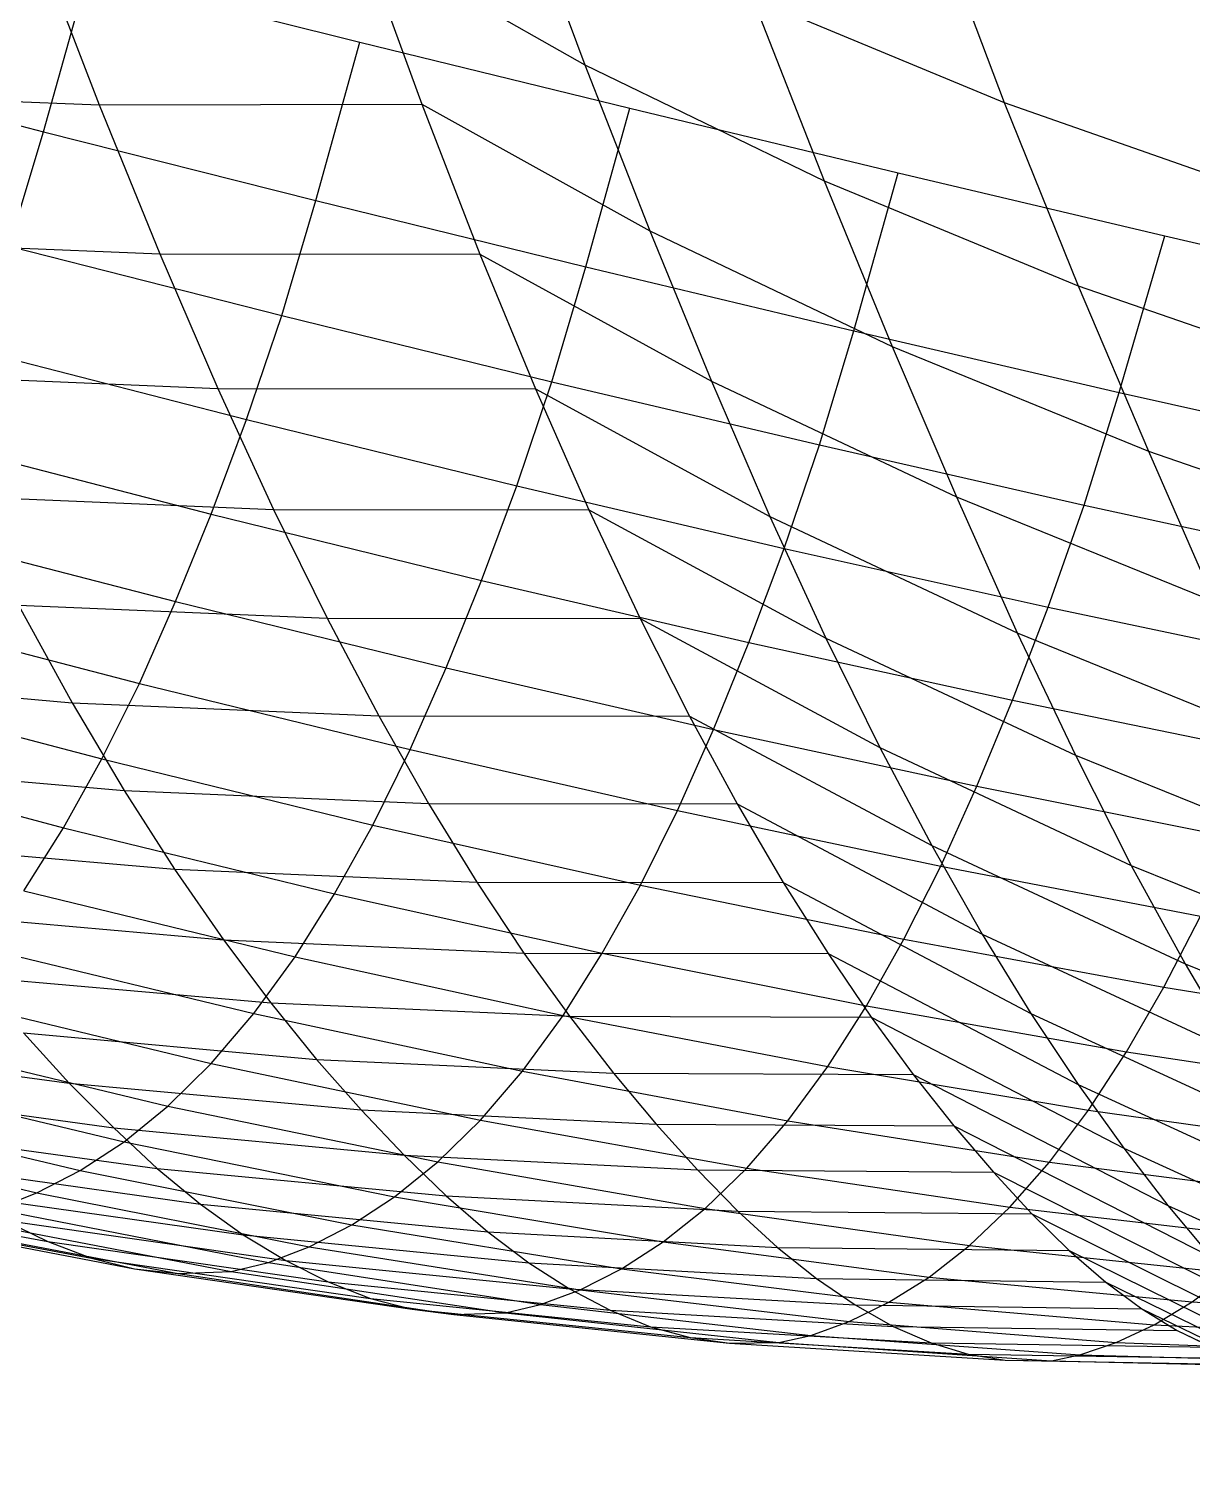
# Model space of a CAD drawing. Extents: x -429 to 429, y -1 to 209.
# Drawn here: x -303.47 to -297.2, y 27.2 to 34.91 of the extents above; entities that cross this region are included whole.
import ezdxf

# ---------------------------------------------------------------- set-up
doc = ezdxf.new("R2010")
doc.units = 0

msp = doc.modelspace()

# ---------------------------------------------------------------- linework, layer by layer
at = {"layer": 'default', "color": 5, "linetype": 'CONTINUOUS'}
for p, q in [((-300.842, 35.706, 78.434), (-300.475, 34.718, 79.028)), ((-298.63, 35.604, 74.964), (-298.217, 34.514, 75.635)), ((-303.432, 35.391, 81.15), (-303.089, 34.503, 81.714)), ((-301.679, 35.401, 80.491), (-300.475, 34.718, 79.028)), ((-301.679, 35.401, 80.491), (-301.352, 34.505, 81.028)), ((-301.679, 35.401, 80.491), (-301.352, 34.505, 81.028)), ((-303.39, 34.357, 100.323), (-303.151, 35.206, 100.583)), ((-303.151, 35.206, 100.583), (-301.687, 34.84, 99.543)), ((-299.572, 35.079, 77.001), (-298.217, 34.514, 75.635)), ((-299.572, 35.079, 77.001), (-299.186, 34.093, 77.622)), ((-301.923, 33.987, 99.282), (-301.687, 34.84, 99.543)), ((-301.687, 34.84, 99.543), (-300.233, 34.484, 98.489)), ((-304.869, 34.739, 101.345), (-303.39, 34.357, 100.323)), ((-300.475, 34.718, 79.028), (-299.186, 34.093, 77.622)), ((-300.475, 34.718, 79.028), (-300.125, 33.824, 79.592)), ((-304.797, 34.568, 82.488), (-303.089, 34.503, 81.714)), ((-303.089, 34.503, 81.714), (-301.352, 34.505, 81.028)), ((-303.089, 34.503, 81.714), (-302.763, 33.699, 82.247)), ((-301.352, 34.505, 81.028), (-300.125, 33.824, 79.592)), ((-301.352, 34.505, 81.028), (-301.04, 33.698, 81.538)), ((-301.352, 34.505, 81.028), (-301.04, 33.698, 81.538)), ((-300.469, 33.629, 98.224), (-300.233, 34.484, 98.489)), ((-300.233, 34.484, 98.489), (-298.788, 34.136, 97.423)), ((-298.217, 34.514, 75.635), (-296.783, 34.012, 74.341)), ((-298.217, 34.514, 75.635), (-297.819, 33.528, 76.279)), ((-303.575, 33.742, 100.117), (-303.39, 34.357, 100.323)), ((-303.39, 34.357, 100.323), (-301.923, 33.987, 99.282)), ((-299.186, 34.093, 77.622), (-297.819, 33.528, 76.279)), ((-299.186, 34.093, 77.622), (-298.82, 33.2, 78.211)), ((-299.027, 33.285, 97.149), (-298.788, 34.136, 97.423)), ((-298.788, 34.136, 97.423), (-297.352, 33.797, 96.343)), ((-302.106, 33.368, 99.077), (-301.923, 33.987, 99.282)), ((-301.923, 33.987, 99.282), (-300.469, 33.629, 98.224)), ((-304.458, 33.769, 83.038), (-302.763, 33.699, 82.247)), ((-300.125, 33.824, 79.592), (-298.82, 33.2, 78.211)), ((-300.125, 33.824, 79.592), (-299.794, 33.015, 80.126)), ((-297.598, 32.953, 96.056), (-297.352, 33.797, 96.343)), ((-297.352, 33.797, 96.343), (-295.927, 33.468, 95.251)), ((-303.575, 33.742, 100.117), (-302.106, 33.368, 99.077)), ((-302.763, 33.699, 82.247), (-301.04, 33.698, 81.538)), ((-302.763, 33.699, 82.247), (-302.451, 32.975, 82.751)), ((-301.04, 33.698, 81.538), (-299.794, 33.015, 80.126)), ((-301.04, 33.698, 81.538), (-300.741, 32.973, 82.022)), ((-301.04, 33.698, 81.538), (-300.741, 32.973, 82.022)), ((-300.652, 33.011, 98.015), (-300.469, 33.629, 98.224)), ((-300.469, 33.629, 98.224), (-299.027, 33.285, 97.149)), ((-297.819, 33.528, 76.279), (-296.377, 33.027, 75.003)), ((-297.819, 33.528, 76.279), (-297.441, 32.637, 76.888)), ((-302.296, 32.808, 98.858), (-302.106, 33.368, 99.077)), ((-302.106, 33.368, 99.077), (-300.652, 33.011, 98.015)), ((-299.212, 32.671, 96.933), (-299.027, 33.285, 97.149)), ((-299.027, 33.285, 97.149), (-297.598, 32.953, 96.056)), ((-303.767, 33.185, 99.899), (-302.296, 32.808, 98.858)), ((-298.82, 33.2, 78.211), (-297.441, 32.637, 76.888)), ((-298.82, 33.2, 78.211), (-298.475, 32.391, 78.765)), ((-304.134, 33.045, 83.557), (-302.451, 32.975, 82.751)), ((-300.841, 32.451, 97.793), (-300.652, 33.011, 98.015)), ((-300.652, 33.011, 98.015), (-299.212, 32.671, 96.933)), ((-299.794, 33.015, 80.126), (-298.475, 32.391, 78.765)), ((-299.794, 33.015, 80.126), (-299.479, 32.286, 80.631)), ((-302.451, 32.975, 82.751), (-300.741, 32.973, 82.022)), ((-302.451, 32.975, 82.751), (-302.151, 32.324, 83.231)), ((-300.741, 32.973, 82.022), (-299.479, 32.286, 80.631)), ((-300.741, 32.973, 82.022), (-300.454, 32.322, 82.483)), ((-300.741, 32.973, 82.022), (-300.454, 32.322, 82.483)), ((-297.787, 32.347, 95.83), (-297.598, 32.953, 96.056)), ((-297.598, 32.953, 96.056), (-296.182, 32.635, 94.946)), ((-302.486, 32.298, 98.634), (-302.296, 32.808, 98.858)), ((-302.296, 32.808, 98.858), (-300.841, 32.451, 97.793)), ((-303.959, 32.678, 99.677), (-302.486, 32.298, 98.634)), ((-299.402, 32.114, 96.705), (-299.212, 32.671, 96.933)), ((-299.212, 32.671, 96.933), (-297.787, 32.347, 95.83)), ((-297.441, 32.637, 76.888), (-295.994, 32.136, 75.63)), ((-297.441, 32.637, 76.888), (-297.087, 31.827, 77.461)), ((-303.823, 32.394, 84.053), (-302.151, 32.324, 83.231)), ((-301.031, 31.941, 97.567), (-300.841, 32.451, 97.793)), ((-300.841, 32.451, 97.793), (-299.402, 32.114, 96.705)), ((-298.475, 32.391, 78.765), (-297.087, 31.827, 77.461)), ((-298.475, 32.391, 78.765), (-298.148, 31.659, 79.29)), ((-302.151, 32.324, 83.231), (-300.454, 32.322, 82.483)), ((-302.151, 32.324, 83.231), (-301.863, 31.738, 83.69)), ((-300.454, 32.322, 82.483), (-299.177, 31.631, 81.114)), ((-300.454, 32.322, 82.483), (-300.178, 31.737, 82.924)), ((-300.454, 32.322, 82.483), (-300.178, 31.737, 82.924)), ((-297.98, 31.797, 95.595), (-297.787, 32.347, 95.83)), ((-297.787, 32.347, 95.83), (-296.378, 32.04, 94.708)), ((-302.678, 31.827, 98.407), (-302.486, 32.298, 98.634)), ((-302.486, 32.298, 98.634), (-301.031, 31.941, 97.567)), ((-299.479, 32.286, 80.631), (-298.148, 31.659, 79.29)), ((-299.479, 32.286, 80.631), (-299.177, 31.631, 81.114)), ((-304.152, 32.209, 99.451), (-302.678, 31.827, 98.407)), ((-299.593, 31.607, 96.474), (-299.402, 32.114, 96.705)), ((-299.402, 32.114, 96.705), (-297.98, 31.797, 95.595)), ((-301.221, 31.47, 97.337), (-301.031, 31.941, 97.567)), ((-301.031, 31.941, 97.567), (-299.593, 31.607, 96.474)), ((-304.349, 31.772, 99.217), (-302.873, 31.386, 98.172)), ((-303.524, 31.808, 84.524), (-301.863, 31.738, 83.69)), ((-303.524, 31.808, 84.524), (-303.235, 31.283, 84.978)), ((-302.873, 31.386, 98.172), (-302.678, 31.827, 98.407)), ((-302.678, 31.827, 98.407), (-301.221, 31.47, 97.337)), ((-298.173, 31.296, 95.358), (-297.98, 31.797, 95.595)), ((-297.98, 31.797, 95.595), (-296.576, 31.5, 94.462)), ((-301.863, 31.738, 83.69), (-300.178, 31.737, 82.924)), ((-301.863, 31.738, 83.69), (-301.585, 31.213, 84.129)), ((-300.178, 31.737, 82.924), (-298.887, 31.042, 81.575)), ((-300.178, 31.737, 82.924), (-299.912, 31.211, 83.346)), ((-300.178, 31.737, 82.924), (-299.912, 31.211, 83.346)), ((-299.177, 31.631, 81.114), (-297.834, 31.001, 79.791)), ((-299.177, 31.631, 81.114), (-298.887, 31.042, 81.575)), ((-298.148, 31.659, 79.29), (-296.752, 31.092, 78.002)), ((-298.148, 31.659, 79.29), (-297.834, 31.001, 79.791)), ((-299.783, 31.139, 96.241), (-299.593, 31.607, 96.474)), ((-299.593, 31.607, 96.474), (-298.173, 31.296, 95.358)), ((-301.415, 31.03, 97.1), (-301.221, 31.47, 97.337)), ((-301.221, 31.47, 97.337), (-299.783, 31.139, 96.241)), ((-304.859, 31.421, 85.89), (-303.235, 31.283, 84.978)), ((-303.075, 30.98, 97.926), (-302.873, 31.386, 98.172)), ((-302.873, 31.386, 98.172), (-301.415, 31.03, 97.1)), ((-304.551, 31.368, 98.972), (-303.075, 30.98, 97.926)), ((-303.235, 31.283, 84.978), (-301.585, 31.213, 84.129)), ((-303.235, 31.283, 84.978), (-302.956, 30.81, 85.414)), ((-298.365, 30.833, 95.119), (-298.173, 31.296, 95.358)), ((-298.173, 31.296, 95.358), (-296.772, 31.008, 94.217)), ((-301.585, 31.213, 84.129), (-299.912, 31.211, 83.346)), ((-301.585, 31.213, 84.129), (-301.316, 30.74, 84.551)), ((-299.912, 31.211, 83.346), (-298.607, 30.513, 82.017)), ((-299.912, 31.211, 83.346), (-299.655, 30.738, 83.75)), ((-299.912, 31.211, 83.346), (-299.655, 30.738, 83.75)), ((-299.977, 30.702, 96.001), (-299.783, 31.139, 96.241)), ((-299.783, 31.139, 96.241), (-298.365, 30.833, 95.119)), ((-304.759, 31, 98.718), (-303.282, 30.609, 97.669)), ((-301.616, 30.624, 96.852), (-301.415, 31.03, 97.1)), ((-301.415, 31.03, 97.1), (-299.977, 30.702, 96.001)), ((-298.887, 31.042, 81.575), (-297.534, 30.407, 80.269)), ((-298.887, 31.042, 81.575), (-298.607, 30.513, 82.017)), ((-297.834, 31.001, 79.791), (-296.43, 30.431, 78.519)), ((-297.834, 31.001, 79.791), (-297.534, 30.407, 80.269)), ((-304.57, 30.949, 86.336), (-302.956, 30.81, 85.414)), ((-303.282, 30.609, 97.669), (-303.075, 30.98, 97.926)), ((-303.075, 30.98, 97.926), (-301.616, 30.624, 96.852)), ((-302.956, 30.81, 85.414), (-301.316, 30.74, 84.551)), ((-302.956, 30.81, 85.414), (-302.684, 30.386, 85.835)), ((-298.558, 30.403, 94.876), (-298.365, 30.833, 95.119)), ((-298.365, 30.833, 95.119), (-296.966, 30.554, 93.973)), ((-301.316, 30.74, 84.551), (-299.655, 30.738, 83.75)), ((-301.316, 30.74, 84.551), (-301.056, 30.316, 84.958)), ((-300.176, 30.3, 95.751), (-299.977, 30.702, 96.001)), ((-299.977, 30.702, 96.001), (-298.558, 30.403, 94.876)), ((-299.655, 30.738, 83.75), (-298.336, 30.037, 82.441)), ((-299.655, 30.738, 83.75), (-299.407, 30.314, 84.138)), ((-299.655, 30.738, 83.75), (-299.407, 30.314, 84.138)), ((-303.496, 30.269, 97.4), (-303.282, 30.609, 97.669)), ((-303.282, 30.609, 97.669), (-301.822, 30.253, 96.594)), ((-301.822, 30.253, 96.594), (-301.616, 30.624, 96.852)), ((-301.616, 30.624, 96.852), (-300.176, 30.3, 95.751)), ((-304.289, 30.525, 86.767), (-302.684, 30.386, 85.835)), ((-298.607, 30.513, 82.017), (-297.243, 29.876, 80.729)), ((-298.607, 30.513, 82.017), (-298.336, 30.037, 82.441)), ((-302.684, 30.386, 85.835), (-301.056, 30.316, 84.958)), ((-302.684, 30.386, 85.835), (-302.421, 30.006, 86.24)), ((-298.757, 30.009, 94.624), (-298.558, 30.403, 94.876)), ((-298.558, 30.403, 94.876), (-297.161, 30.134, 93.726)), ((-297.534, 30.407, 80.269), (-296.122, 29.835, 79.011)), ((-297.534, 30.407, 80.269), (-297.243, 29.876, 80.729)), ((-301.056, 30.316, 84.958), (-299.407, 30.314, 84.138)), ((-301.056, 30.316, 84.958), (-300.803, 29.935, 85.35)), ((-300.381, 29.934, 95.491), (-300.176, 30.3, 95.751)), ((-300.176, 30.3, 95.751), (-298.757, 30.009, 94.624)), ((-299.407, 30.314, 84.138), (-298.074, 29.61, 82.85)), ((-299.407, 30.314, 84.138), (-299.166, 29.933, 84.513)), ((-299.407, 30.314, 84.138), (-299.166, 29.933, 84.513)), ((-303.496, 30.269, 97.4), (-302.035, 29.914, 96.323)), ((-302.035, 29.914, 96.323), (-301.822, 30.253, 96.594)), ((-301.822, 30.253, 96.594), (-300.381, 29.934, 95.491)), ((-304.017, 30.146, 87.181), (-302.421, 30.006, 86.24)), ((-297.358, 29.751, 93.471), (-297.161, 30.134, 93.726)), ((-302.421, 30.006, 86.24), (-300.803, 29.935, 85.35)), ((-302.421, 30.006, 86.24), (-302.166, 29.666, 86.63)), ((-298.959, 29.65, 94.363), (-298.757, 30.009, 94.624)), ((-298.757, 30.009, 94.624), (-297.358, 29.751, 93.471)), ((-298.336, 30.037, 82.441), (-296.962, 29.398, 81.171)), ((-298.336, 30.037, 82.441), (-298.074, 29.61, 82.85)), ((-303.72, 29.962, 97.116), (-302.257, 29.609, 96.038)), ((-302.257, 29.609, 96.038), (-302.035, 29.914, 96.323)), ((-302.035, 29.914, 96.323), (-300.592, 29.599, 95.221)), ((-300.803, 29.935, 85.35), (-299.166, 29.933, 84.513)), ((-300.803, 29.935, 85.35), (-300.558, 29.594, 85.727)), ((-300.592, 29.599, 95.221), (-300.381, 29.934, 95.491)), ((-300.381, 29.934, 95.491), (-298.959, 29.65, 94.363)), ((-299.166, 29.933, 84.513), (-297.82, 29.227, 83.244)), ((-299.166, 29.933, 84.513), (-298.933, 29.59, 84.874)), ((-299.166, 29.933, 84.513), (-298.933, 29.59, 84.874)), ((-297.243, 29.876, 80.729), (-295.824, 29.302, 79.486)), ((-297.243, 29.876, 80.729), (-296.962, 29.398, 81.171)), ((-303.754, 29.807, 87.58), (-302.166, 29.666, 86.63)), ((-303.951, 29.693, 96.819), (-302.486, 29.34, 95.74)), ((-297.559, 29.403, 93.211), (-297.358, 29.751, 93.471)), ((-297.358, 29.751, 93.471), (-295.981, 29.525, 92.294)), ((-302.486, 29.34, 95.74), (-302.257, 29.609, 96.038)), ((-302.257, 29.609, 96.038), (-300.811, 29.299, 94.936)), ((-302.166, 29.666, 86.63), (-300.558, 29.594, 85.727)), ((-302.166, 29.666, 86.63), (-301.919, 29.362, 87.006)), ((-299.167, 29.324, 94.093), (-298.959, 29.65, 94.363)), ((-298.959, 29.65, 94.363), (-297.559, 29.403, 93.211)), ((-298.074, 29.61, 82.85), (-296.689, 28.969, 81.597)), ((-298.074, 29.61, 82.85), (-297.82, 29.227, 83.244)), ((-300.811, 29.299, 94.936), (-300.592, 29.599, 95.221)), ((-300.592, 29.599, 95.221), (-299.167, 29.324, 94.093)), ((-300.558, 29.594, 85.727), (-298.933, 29.59, 84.874)), ((-300.558, 29.594, 85.727), (-300.321, 29.288, 86.091)), ((-298.933, 29.59, 84.874), (-297.574, 28.884, 83.624)), ((-298.933, 29.59, 84.874), (-298.707, 29.281, 85.223)), ((-298.933, 29.59, 84.874), (-298.707, 29.281, 85.223)), ((-304.187, 29.462, 96.513), (-302.72, 29.11, 95.433)), ((-303.498, 29.505, 87.965), (-301.919, 29.362, 87.006)), ((-303.498, 29.505, 87.965), (-303.251, 29.234, 88.336)), ((-304.802, 29.446, 89.343), (-303.251, 29.234, 88.336)), ((-297.763, 29.089, 92.942), (-297.559, 29.403, 93.211)), ((-297.559, 29.403, 93.211), (-296.18, 29.192, 92.034)), ((-302.72, 29.11, 95.433), (-302.486, 29.34, 95.74)), ((-302.486, 29.34, 95.74), (-301.037, 29.035, 94.64)), ((-301.919, 29.362, 87.006), (-300.321, 29.288, 86.091)), ((-301.919, 29.362, 87.006), (-301.68, 29.09, 87.368)), ((-301.037, 29.035, 94.64), (-300.811, 29.299, 94.936)), ((-300.811, 29.299, 94.936), (-299.383, 29.032, 93.811)), ((-299.383, 29.032, 93.811), (-299.167, 29.324, 94.093)), ((-299.167, 29.324, 94.093), (-297.763, 29.089, 92.942)), ((-304.425, 29.269, 96.2), (-302.956, 28.919, 95.12)), ((-303.251, 29.234, 88.336), (-301.68, 29.09, 87.368)), ((-303.251, 29.234, 88.336), (-303.011, 28.994, 88.694)), ((-300.321, 29.288, 86.091), (-298.707, 29.281, 85.223)), ((-300.321, 29.288, 86.091), (-300.091, 29.013, 86.442)), ((-298.707, 29.281, 85.223), (-297.336, 28.576, 83.99)), ((-298.707, 29.281, 85.223), (-298.488, 29.004, 85.559)), ((-298.707, 29.281, 85.223), (-298.488, 29.004, 85.559)), ((-297.82, 29.227, 83.244), (-296.425, 28.585, 82.008)), ((-297.82, 29.227, 83.244), (-297.574, 28.884, 83.624)), ((-304.556, 29.207, 89.706), (-303.011, 28.994, 88.694)), ((-304.662, 29.114, 95.886), (-303.192, 28.764, 94.806)), ((-302.956, 28.919, 95.12), (-302.72, 29.11, 95.433)), ((-302.72, 29.11, 95.433), (-301.267, 28.81, 94.335)), ((-301.68, 29.09, 87.368), (-300.091, 29.013, 86.442)), ((-301.68, 29.09, 87.368), (-301.448, 28.847, 87.719)), ((-297.973, 28.809, 92.664), (-297.763, 29.089, 92.942)), ((-297.763, 29.089, 92.942), (-296.38, 28.894, 91.768)), ((-304.898, 28.991, 95.571), (-303.425, 28.643, 94.491)), ((-304.317, 28.988, 90.058), (-302.778, 28.774, 89.041)), ((-303.011, 28.994, 88.694), (-301.448, 28.847, 87.719)), ((-303.011, 28.994, 88.694), (-302.778, 28.774, 89.041)), ((-301.267, 28.81, 94.335), (-301.037, 29.035, 94.64)), ((-301.037, 29.035, 94.64), (-299.603, 28.777, 93.518)), ((-300.091, 29.013, 86.442), (-298.488, 29.004, 85.559)), ((-300.091, 29.013, 86.442), (-299.868, 28.767, 86.781)), ((-299.603, 28.777, 93.518), (-299.383, 29.032, 93.811)), ((-299.383, 29.032, 93.811), (-297.973, 28.809, 92.664)), ((-298.488, 29.004, 85.559), (-297.105, 28.299, 84.343)), ((-298.488, 29.004, 85.559), (-298.275, 28.755, 85.883)), ((-298.488, 29.004, 85.559), (-298.275, 28.755, 85.883)), ((-303.192, 28.764, 94.806), (-302.956, 28.919, 95.12)), ((-302.956, 28.919, 95.12), (-301.499, 28.622, 94.024)), ((-301.448, 28.847, 87.719), (-299.868, 28.767, 86.781)), ((-301.448, 28.847, 87.719), (-301.222, 28.627, 88.057)), ((-297.574, 28.884, 83.624), (-296.169, 28.241, 82.403)), ((-297.574, 28.884, 83.624), (-297.336, 28.576, 83.99)), ((-304.078, 28.798, 90.407), (-302.545, 28.583, 89.385)), ((-303.425, 28.643, 94.491), (-303.192, 28.764, 94.806)), ((-303.192, 28.764, 94.806), (-301.73, 28.471, 93.712)), ((-302.778, 28.774, 89.041), (-301.222, 28.627, 88.057)), ((-302.778, 28.774, 89.041), (-302.545, 28.583, 89.385)), ((-301.499, 28.622, 94.024), (-301.267, 28.81, 94.335)), ((-301.267, 28.81, 94.335), (-299.828, 28.559, 93.218)), ((-299.868, 28.767, 86.781), (-298.275, 28.755, 85.883)), ((-299.868, 28.767, 86.781), (-299.651, 28.545, 87.109)), ((-299.828, 28.559, 93.218), (-299.603, 28.777, 93.518)), ((-299.603, 28.777, 93.518), (-298.188, 28.566, 92.377)), ((-298.188, 28.566, 92.377), (-297.973, 28.809, 92.664)), ((-297.973, 28.809, 92.664), (-296.584, 28.63, 91.495)), ((-298.275, 28.755, 85.883), (-296.881, 28.052, 84.684)), ((-298.275, 28.755, 85.883), (-298.069, 28.531, 86.197)), ((-298.275, 28.755, 85.883), (-298.069, 28.531, 86.197)), ((-304.866, 28.663, 92.497), (-303.366, 28.381, 91.435)), ((-303.84, 28.633, 90.754), (-302.315, 28.417, 89.724)), ((-303.648, 28.556, 94.188), (-303.425, 28.643, 94.491)), ((-303.425, 28.643, 94.491), (-301.959, 28.353, 93.401)), ((-301.73, 28.471, 93.712), (-301.499, 28.622, 94.024)), ((-301.499, 28.622, 94.024), (-300.053, 28.379, 92.913)), ((-301.222, 28.627, 88.057), (-299.651, 28.545, 87.109)), ((-301.222, 28.627, 88.057), (-300.998, 28.434, 88.392)), ((-304.626, 28.574, 92.836), (-303.131, 28.292, 91.77)), ((-303.648, 28.556, 94.188), (-302.178, 28.268, 93.1)), ((-302.545, 28.583, 89.385), (-300.998, 28.434, 88.392)), ((-302.545, 28.583, 89.385), (-302.315, 28.417, 89.724)), ((-300.053, 28.379, 92.913), (-299.828, 28.559, 93.218)), ((-299.828, 28.559, 93.218), (-298.404, 28.36, 92.083)), ((-299.651, 28.545, 87.109), (-298.069, 28.531, 86.197)), ((-299.651, 28.545, 87.109), (-299.438, 28.35, 87.43)), ((-298.404, 28.36, 92.083), (-298.188, 28.566, 92.377)), ((-298.188, 28.566, 92.377), (-296.791, 28.403, 91.216)), ((-298.069, 28.531, 86.197), (-296.663, 27.829, 85.014)), ((-298.069, 28.531, 86.197), (-297.868, 28.333, 86.501)), ((-298.069, 28.531, 86.197), (-297.868, 28.333, 86.501)), ((-297.336, 28.576, 83.99), (-295.921, 27.933, 82.785)), ((-297.336, 28.576, 83.99), (-297.105, 28.299, 84.343)), ((-304.388, 28.518, 93.168), (-302.899, 28.235, 92.098)), ((-304.149, 28.492, 93.502), (-302.665, 28.209, 92.426)), ((-303.857, 28.505, 93.906), (-302.379, 28.22, 92.826)), ((-303.602, 28.497, 91.096), (-302.085, 28.279, 90.059)), ((-303.602, 28.497, 91.096), (-303.366, 28.381, 91.435)), ((-301.959, 28.353, 93.401), (-301.73, 28.471, 93.712)), ((-301.73, 28.471, 93.712), (-300.278, 28.235, 92.607)), ((-303.366, 28.381, 91.435), (-301.857, 28.164, 90.39)), ((-303.366, 28.381, 91.435), (-303.131, 28.292, 91.77)), ((-302.315, 28.417, 89.724), (-300.777, 28.267, 88.72)), ((-302.315, 28.417, 89.724), (-302.085, 28.279, 90.059)), ((-300.998, 28.434, 88.392), (-299.438, 28.35, 87.43)), ((-300.998, 28.434, 88.392), (-300.777, 28.267, 88.72)), ((-300.278, 28.235, 92.607), (-300.053, 28.379, 92.913)), ((-300.053, 28.379, 92.913), (-298.622, 28.19, 91.787)), ((-302.178, 28.268, 93.1), (-301.959, 28.353, 93.401)), ((-301.959, 28.353, 93.401), (-300.501, 28.122, 92.301)), ((-299.438, 28.35, 87.43), (-297.868, 28.333, 86.501)), ((-299.438, 28.35, 87.43), (-299.228, 28.182, 87.744)), ((-298.622, 28.19, 91.787), (-298.404, 28.36, 92.083)), ((-298.404, 28.36, 92.083), (-296.998, 28.212, 90.933)), ((-297.868, 28.333, 86.501), (-296.449, 27.632, 85.337)), ((-297.868, 28.333, 86.501), (-297.671, 28.163, 86.797)), ((-297.868, 28.333, 86.501), (-297.671, 28.163, 86.797)), ((-303.131, 28.292, 91.77), (-301.629, 28.074, 90.716)), ((-303.131, 28.292, 91.77), (-302.899, 28.235, 92.098)), ((-302.899, 28.235, 92.098), (-301.405, 28.017, 91.036)), ((-302.899, 28.235, 92.098), (-302.665, 28.209, 92.426)), ((-302.665, 28.209, 92.426), (-302.379, 28.22, 92.826)), ((-302.379, 28.22, 92.826), (-302.178, 28.268, 93.1)), ((-302.379, 28.22, 92.826), (-300.903, 27.997, 91.746)), ((-302.178, 28.268, 93.1), (-300.714, 28.042, 92.006)), ((-302.085, 28.279, 90.059), (-300.557, 28.127, 89.044)), ((-302.085, 28.279, 90.059), (-301.857, 28.164, 90.39)), ((-300.777, 28.267, 88.72), (-299.228, 28.182, 87.744)), ((-300.777, 28.267, 88.72), (-300.557, 28.127, 89.044)), ((-300.501, 28.122, 92.301), (-300.278, 28.235, 92.607)), ((-300.278, 28.235, 92.607), (-298.838, 28.055, 91.489)), ((-302.665, 28.209, 92.426), (-301.18, 27.989, 91.355)), ((-301.857, 28.164, 90.39), (-300.339, 28.011, 89.363)), ((-301.857, 28.164, 90.39), (-301.629, 28.074, 90.716)), ((-299.228, 28.182, 87.744), (-297.671, 28.163, 86.797)), ((-299.228, 28.182, 87.744), (-299.02, 28.041, 88.053)), ((-298.838, 28.055, 91.489), (-298.622, 28.19, 91.787)), ((-298.622, 28.19, 91.787), (-297.206, 28.056, 90.647)), ((-297.671, 28.163, 86.797), (-296.239, 27.462, 85.654)), ((-297.671, 28.163, 86.797), (-297.477, 28.019, 87.087)), ((-297.671, 28.163, 86.797), (-297.477, 28.019, 87.087)), ((-297.206, 28.056, 90.647), (-296.998, 28.212, 90.933)), ((-301.629, 28.074, 90.716), (-300.122, 27.922, 89.677)), ((-301.629, 28.074, 90.716), (-301.405, 28.017, 91.036)), ((-300.714, 28.042, 92.006), (-300.501, 28.122, 92.301)), ((-300.557, 28.127, 89.044), (-299.02, 28.041, 88.053)), ((-300.557, 28.127, 89.044), (-300.339, 28.011, 89.363)), ((-300.501, 28.122, 92.301), (-299.052, 27.95, 91.193)), ((-301.405, 28.017, 91.036), (-299.909, 27.864, 89.984)), ((-301.405, 28.017, 91.036), (-301.18, 27.989, 91.355)), ((-301.18, 27.989, 91.355), (-300.903, 27.997, 91.746)), ((-301.18, 27.989, 91.355), (-299.696, 27.834, 90.289)), ((-300.903, 27.997, 91.746), (-300.714, 28.042, 92.006)), ((-300.903, 27.997, 91.746), (-299.43, 27.837, 90.666)), ((-300.714, 28.042, 92.006), (-299.258, 27.876, 90.906)), ((-300.339, 28.011, 89.363), (-298.815, 27.924, 88.356)), ((-300.339, 28.011, 89.363), (-300.122, 27.922, 89.677)), ((-299.052, 27.95, 91.193), (-298.838, 28.055, 91.489)), ((-299.02, 28.041, 88.053), (-297.477, 28.019, 87.087)), ((-299.02, 28.041, 88.053), (-298.815, 27.924, 88.356)), ((-298.838, 28.055, 91.489), (-297.411, 27.932, 90.362)), ((-297.477, 28.019, 87.087), (-296.031, 27.32, 85.965)), ((-297.477, 28.019, 87.087), (-297.286, 27.902, 87.37)), ((-297.477, 28.019, 87.087), (-297.286, 27.902, 87.37)), ((-297.411, 27.932, 90.362), (-297.206, 28.056, 90.647)), ((-297.206, 28.056, 90.647), (-295.806, 27.976, 89.496)), ((-300.122, 27.922, 89.677), (-298.611, 27.835, 88.653)), ((-300.122, 27.922, 89.677), (-299.909, 27.864, 89.984)), ((-299.258, 27.876, 90.906), (-299.052, 27.95, 91.193)), ((-299.052, 27.95, 91.193), (-297.614, 27.838, 90.079)), ((-298.815, 27.924, 88.356), (-297.286, 27.902, 87.37)), ((-298.815, 27.924, 88.356), (-298.611, 27.835, 88.653)), ((-297.614, 27.838, 90.079), (-297.411, 27.932, 90.362)), ((-297.411, 27.932, 90.362), (-295.999, 27.867, 89.226)), ((-299.909, 27.864, 89.984), (-298.412, 27.775, 88.944)), ((-299.909, 27.864, 89.984), (-299.696, 27.834, 90.289)), ((-299.696, 27.834, 90.289), (-299.43, 27.837, 90.666)), ((-299.696, 27.834, 90.289), (-298.213, 27.743, 89.23)), ((-299.43, 27.837, 90.666), (-299.258, 27.876, 90.906)), ((-299.43, 27.837, 90.666), (-297.963, 27.739, 89.589)), ((-299.258, 27.876, 90.906), (-297.811, 27.772, 89.802)), ((-298.611, 27.835, 88.653), (-297.099, 27.813, 87.646)), ((-298.611, 27.835, 88.653), (-298.412, 27.775, 88.944)), ((-297.811, 27.772, 89.802), (-297.614, 27.838, 90.079)), ((-297.614, 27.838, 90.079), (-296.189, 27.785, 88.958)), ((-297.286, 27.902, 87.37), (-295.825, 27.203, 86.271)), ((-297.286, 27.902, 87.37), (-297.099, 27.813, 87.646)), ((-297.286, 27.902, 87.37), (-297.099, 27.813, 87.646)), ((-298.412, 27.775, 88.944), (-296.915, 27.752, 87.915)), ((-298.412, 27.775, 88.944), (-298.213, 27.743, 89.23)), ((-297.963, 27.739, 89.589), (-297.811, 27.772, 89.802)), ((-297.811, 27.772, 89.802), (-296.375, 27.73, 88.695)), ((-298.213, 27.743, 89.23), (-296.734, 27.716, 88.178)), ((-298.213, 27.743, 89.23), (-297.963, 27.739, 89.589)), ((-297.963, 27.739, 89.589), (-296.502, 27.704, 88.514))]:
    msp.add_line(p, q, dxfattribs=at)

doc.saveas('drawing.dxf')
